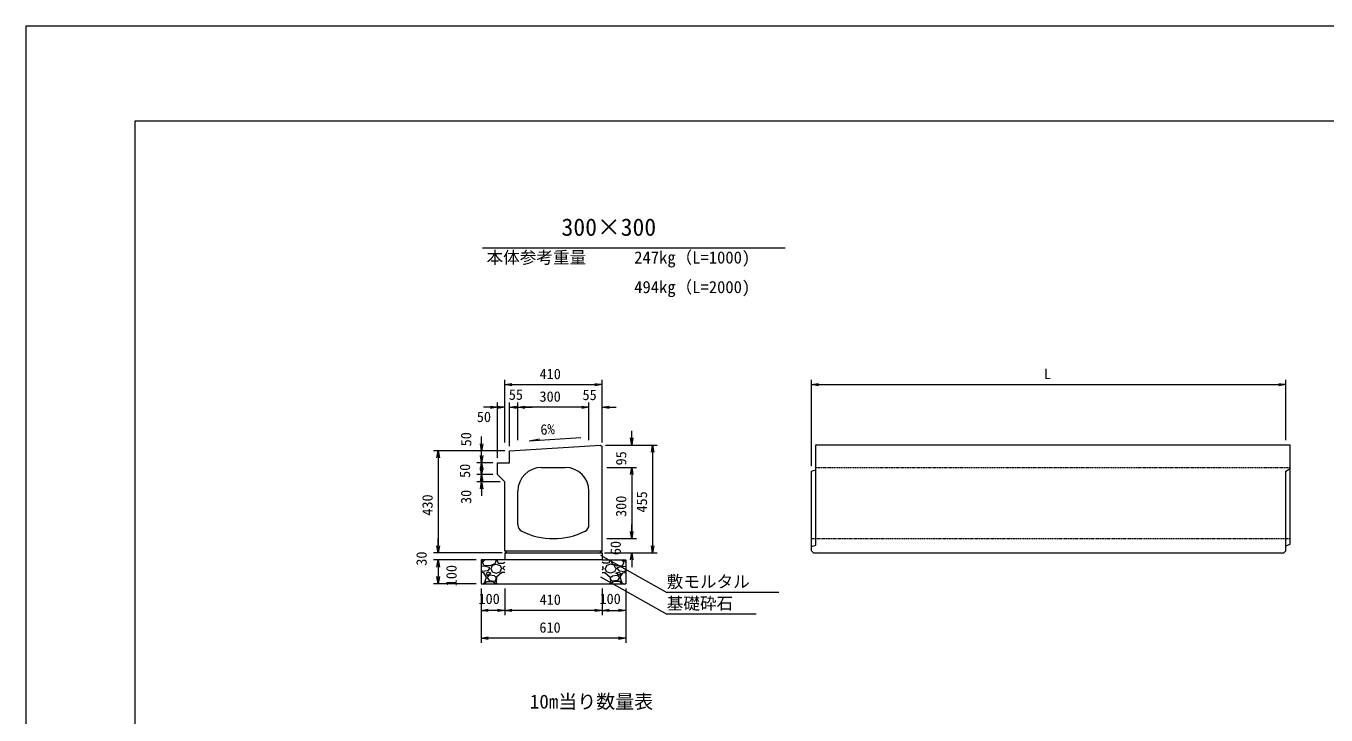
# Model space of a CAD drawing. Units: millimetres, scale not verified. Extents: x 0 to 84100, y 0 to 59400.
# Drawn here: x 0 to 27398, y 44877 to 59400 of the extents above; entities that cross this region are included whole.
import ezdxf
from ezdxf.enums import TextEntityAlignment as Align

# ---------------------------------------------------------------- set-up
doc = ezdxf.new("R2010")
doc.units = ezdxf.units.MM
doc.header["$LTSCALE"] = 100
doc.linetypes.add('USER1', pattern=[0.375, 0.25, -0.125])
for name, color, linetype, lineweight in [('0_2', 7, 'Continuous', 18), ('D-STR-DIM（寸法）', 7, 'Continuous', 18), ('D-STR-HTXT（旗揚げ）', 7, 'Continuous', 18), ('D-STR-STRn（構造物）', 7, 'Continuous', 18), ('D-STR（構造物外形線）', 1, 'Continuous', 18), ('D-TTL(外枠）', 2, 'Continuous', 18), ('DEFPOINTS_3', 8, 'Continuous', 18)]:
    doc.layers.add(name, color=color, linetype=linetype, lineweight=lineweight)
for name, color, linetype in [('D-MTR-TXT(文字列）', 7, 'Continuous'), ('D-MTR（材料表タイトル）', 7, 'Continuous'), ('D-STR-TXT（文字）', 7, 'Continuous'), ('D-TTL-TXT（文字）', 7, 'Continuous')]:
    doc.layers.add(name, color=color, linetype=linetype)
doc.styles.add('ＭＳ ゴシック', font='')
doc.styles.get('ＭＳ ゴシック').set_extended_font_data('MS Gothic')

msp = doc.modelspace()

# ---------------------------------------------------------------- linework, layer by layer
at = {"layer": '0_2'}
for p, q in [((10090.2, 51840.5), (10240.2, 51865.5)), ((10240.2, 51815.5), (10090.2, 51840.5)), ((10090.2, 51840.5), (10240.2, 51840.5)), ((11990.2, 51865.5), (12140.2, 51840.5)), ((12140.2, 51840.5), (11990.2, 51815.5)), ((12140.2, 51840.5), (11990.2, 51840.5)), ((16554.7, 51840.5), (16704.7, 51865.5)), ((16704.7, 51815.5), (16554.7, 51840.5)), ((16554.7, 51840.5), (16704.7, 51840.5)), ((26404.7, 51865.5), (26554.7, 51840.5)), ((26554.7, 51840.5), (26404.7, 51815.5)), ((26554.7, 51840.5), (26404.7, 51840.5)), ((9790.2, 51389.4), (9940.2, 51364.4)), ((9940.2, 51364.4), (9790.2, 51339.4)), ((9940.2, 51364.4), (9790.2, 51364.4)), ((9940.2, 51389.4), (10090.2, 51364.4)), ((10090.2, 51364.4), (9940.2, 51339.4)), ((10090.2, 51364.4), (9940.2, 51364.4)), ((10190.2, 51364.4), (10340.2, 51389.4)), ((10340.2, 51339.4), (10190.2, 51364.4)), ((10190.2, 51364.4), (10340.2, 51364.4)), ((10365.2, 51364.4), (10515.2, 51389.4)), ((10365.2, 51364.4), (10515.2, 51389.4)), ((10515.2, 51339.4), (10365.2, 51364.4)), ((10365.2, 51364.4), (10515.2, 51364.4)), ((10515.2, 51339.4), (10365.2, 51364.4)), ((10365.2, 51364.4), (10515.2, 51364.4)), ((11715.2, 51389.4), (11865.2, 51364.4)), ((11715.2, 51389.4), (11865.2, 51364.4)), ((11865.2, 51364.4), (11715.2, 51339.4)), ((11865.2, 51364.4), (11715.2, 51364.4)), ((11865.2, 51364.4), (11715.2, 51339.4)), ((11865.2, 51364.4), (11715.2, 51364.4)), ((12140.2, 51364.4), (12290.2, 51389.4)), ((12290.2, 51339.4), (12140.2, 51364.4)), ((12140.2, 51364.4), (12290.2, 51364.4)), ((12767.7, 50567.8), (12742.7, 50717.8)), ((12792.7, 50717.8), (12767.7, 50567.8)), ((12767.7, 50567.8), (12767.7, 50717.8)), ((8661.4, 50294.7), (8686.4, 50444.7)), ((8686.4, 50444.7), (8711.4, 50294.7)), ((8686.4, 50444.7), (8686.4, 50294.7)), ((9601.2, 50444.7), (9576.2, 50594.7)), ((9626.2, 50594.7), (9601.2, 50444.7)), ((9601.2, 50444.7), (9601.2, 50594.7)), ((13180, 50417.8), (13205, 50567.8)), ((13205, 50567.8), (13230, 50417.8)), ((13205, 50567.8), (13205, 50417.8)), ((9601.2, 50194.7), (9576.2, 50344.7)), ((9576.2, 50044.7), (9601.2, 50194.7)), ((9626.2, 50344.7), (9601.2, 50194.7)), ((9601.2, 50194.7), (9601.2, 50344.7)), ((9601.2, 50194.7), (9626.2, 50044.7)), ((9601.2, 50194.7), (9601.2, 50044.7)), ((9601.2, 49944.7), (9576.2, 50094.7)), ((9576.2, 49794.7), (9601.2, 49944.7)), ((9626.2, 50094.7), (9601.2, 49944.7)), ((9601.2, 49944.7), (9601.2, 50094.7)), ((9601.2, 49944.7), (9626.2, 49794.7)), ((9601.2, 49944.7), (9601.2, 49794.7)), ((12742.7, 49944.7), (12767.7, 50094.7)), ((12742.7, 49944.7), (12767.7, 50094.7)), ((12767.7, 50094.7), (12792.7, 49944.7)), ((12767.7, 50094.7), (12767.7, 49944.7)), ((12767.7, 50094.7), (12792.7, 49944.7)), ((12767.7, 50094.7), (12767.7, 49944.7)), ((9576.2, 49644.7), (9601.2, 49794.7)), ((9601.2, 49794.7), (9626.2, 49644.7)), ((9601.2, 49794.7), (9601.2, 49644.7)), ((12767.7, 48594.7), (12742.7, 48744.7)), ((12767.7, 48594.7), (12742.7, 48744.7)), ((12792.7, 48744.7), (12767.7, 48594.7)), ((12767.7, 48594.7), (12767.7, 48744.7)), ((12792.7, 48744.7), (12767.7, 48594.7)), ((12767.7, 48594.7), (12767.7, 48744.7)), ((8686.4, 48294.7), (8661.4, 48444.7)), ((8686.4, 48294.7), (8661.4, 48444.7)), ((8711.4, 48444.7), (8686.4, 48294.7)), ((8686.4, 48294.7), (8686.4, 48444.7)), ((8711.4, 48444.7), (8686.4, 48294.7)), ((8686.4, 48294.7), (8686.4, 48444.7)), ((12742.7, 48144.7), (12767.7, 48294.7)), ((12767.7, 48294.7), (12792.7, 48144.7)), ((12767.7, 48294.7), (12767.7, 48144.7)), ((13205, 48294.7), (13180, 48444.7)), ((13230, 48444.7), (13205, 48294.7)), ((13205, 48294.7), (13205, 48444.7)), ((8661.4, 47994.7), (8686.4, 48144.7)), ((8661.4, 47994.7), (8686.4, 48144.7)), ((8686.4, 48144.7), (8711.4, 47994.7)), ((8686.4, 48144.7), (8686.4, 47994.7)), ((8686.4, 48144.7), (8711.4, 47994.7)), ((8686.4, 48144.7), (8686.4, 47994.7)), ((8686.4, 47644.7), (8661.4, 47794.7)), ((8711.4, 47794.7), (8686.4, 47644.7)), ((8686.4, 47644.7), (8686.4, 47794.7)), ((9590.2, 47083.5), (9740.2, 47108.5)), ((9740.2, 47058.5), (9590.2, 47083.5)), ((9590.2, 47083.5), (9740.2, 47083.5)), ((9940.2, 47108.5), (10090.2, 47083.5)), ((10090.2, 47083.5), (9940.2, 47058.5)), ((10090.2, 47083.5), (9940.2, 47083.5)), ((10090.2, 47083.5), (10240.2, 47108.5)), ((10240.2, 47058.5), (10090.2, 47083.5)), ((10090.2, 47083.5), (10240.2, 47083.5)), ((11990.2, 47108.5), (12140.2, 47083.5)), ((12140.2, 47083.5), (11990.2, 47058.5)), ((12140.2, 47083.5), (11990.2, 47083.5)), ((12140.2, 47083.5), (12290.2, 47108.5)), ((12290.2, 47058.5), (12140.2, 47083.5)), ((12140.2, 47083.5), (12290.2, 47083.5)), ((12490.2, 47108.5), (12640.2, 47083.5)), ((12640.2, 47083.5), (12490.2, 47058.5)), ((12640.2, 47083.5), (12490.2, 47083.5)), ((9590.2, 46496.9), (9740.2, 46521.9)), ((9740.2, 46471.9), (9590.2, 46496.9)), ((9590.2, 46496.9), (9740.2, 46496.9)), ((12490.2, 46521.9), (12640.2, 46496.9)), ((12640.2, 46496.9), (12490.2, 46471.9)), ((12640.2, 46496.9), (12490.2, 46496.9))]:
    msp.add_line(p, q, dxfattribs=at)
at = {"layer": 'D-STR-DIM（寸法）'}
for p, q in [((10090.2, 50622.8), (10090.2, 51940.5)), ((10240.2, 51840.5), (11990.2, 51840.5)), ((12140.2, 50622.8), (12140.2, 51940.5)), ((16554.7, 50119.7), (16554.7, 51940.5)), ((16704.7, 51840.5), (26404.7, 51840.5)), ((26554.7, 50669.7), (26554.7, 51940.5)), ((9790.2, 51364.4), (9640.2, 51364.4)), ((9940.2, 51364.4), (9790.2, 51364.4)), ((9940.2, 50294.7), (9940.2, 51464.4)), ((10090.2, 50622.8), (10090.2, 51464.4)), ((10190.2, 50544.7), (10190.2, 51464.4)), ((10340.2, 51364.4), (10490.2, 51364.4)), ((10365.2, 50667.8), (10365.2, 51464.4)), ((10365.2, 50667.8), (10365.2, 51464.4)), ((10515.2, 51364.4), (10665.2, 51364.4)), ((11715.2, 51364.4), (10515.2, 51364.4)), ((11715.2, 51364.4), (11565.2, 51364.4)), ((11865.2, 50667.8), (11865.2, 51464.4)), ((11865.2, 50667.8), (11865.2, 51464.4)), ((12140.2, 50622.8), (12140.2, 51464.4)), ((12290.2, 51364.4), (12440.2, 51364.4)), ((9601.2, 50594.7), (9601.2, 50744.7)), ((10606.5, 50654.9), (11693.8, 50723.7)), ((10606.5, 50654.9), (10819.4, 50696.5)), ((12767.7, 50717.8), (12767.7, 50867.8)), ((10090.2, 50444.7), (8586.4, 50444.7)), ((10090.2, 50444.7), (9501.2, 50444.7)), ((9601.2, 50344.7), (9601.2, 50494.7)), ((12210.2, 50567.8), (12867.7, 50567.8)), ((12210.2, 50567.8), (13305, 50567.8)), ((13205, 50417.8), (13205, 48444.7)), ((8686.4, 50294.7), (8686.4, 48444.7)), ((9840.2, 50194.7), (9501.2, 50194.7)), ((9840.2, 50194.7), (9501.2, 50194.7)), ((9601.2, 50094.7), (9601.2, 50244.7)), ((9840.2, 49944.7), (9501.2, 49944.7)), ((9840.2, 49944.7), (9501.2, 49944.7)), ((9601.2, 50044.7), (9601.2, 49894.7)), ((12240.2, 50094.7), (12867.7, 50094.7)), ((12240.2, 50094.7), (12867.7, 50094.7)), ((12767.7, 49944.7), (12767.7, 48744.7)), ((12767.7, 49944.7), (12767.7, 49794.7)), ((9990.2, 49794.7), (9501.2, 49794.7)), ((9601.2, 49794.7), (9601.2, 49644.7)), ((9601.2, 49644.7), (9601.2, 49494.7)), ((12767.7, 48744.7), (12767.7, 48894.7)), ((8686.4, 48444.7), (8686.4, 48594.7)), ((12240.2, 48594.7), (12867.7, 48594.7)), ((12240.2, 48594.7), (12867.7, 48594.7)), ((10035.2, 48294.7), (8586.4, 48294.7)), ((9990.2, 48294.7), (8586.4, 48294.7)), ((12195.2, 48294.7), (12867.7, 48294.7)), ((12210.2, 48294.7), (13305, 48294.7)), ((9490.2, 48144.7), (8586.4, 48144.7)), ((9490.2, 48144.7), (8586.4, 48144.7)), ((8686.4, 47994.7), (8686.4, 47794.7)), ((8686.4, 47994.7), (8686.4, 47844.7)), ((12767.7, 48144.7), (12767.7, 47994.7)), ((9490.2, 47644.7), (8586.4, 47644.7)), ((9590.2, 47544.7), (9590.2, 46396.9)), ((9590.2, 47544.7), (9590.2, 46983.5)), ((10090.2, 47544.7), (10090.2, 46983.5)), ((10090.2, 47544.7), (10090.2, 46983.5)), ((12140.2, 47544.7), (12140.2, 46983.5)), ((12140.2, 47544.7), (12140.2, 46983.5)), ((12640.2, 47546.3), (12640.2, 46396.9)), ((12640.2, 47544.7), (12640.2, 46983.5)), ((9940.2, 47083.5), (9740.2, 47083.5)), ((11990.2, 47083.5), (10240.2, 47083.5)), ((12290.2, 47083.5), (12490.2, 47083.5)), ((12490.2, 46496.9), (9740.2, 46496.9))]:
    msp.add_line(p, q, dxfattribs=at)
at = {"layer": 'D-STR-HTXT（旗揚げ）'}
for p, q in [((9623.5, 54723), (16001.8, 54723)), ((12107.7, 48249.6), (13503.9, 47458.4)), ((12107.7, 47790.5), (13503.9, 46999.3)), ((15863.7, 47458.4), (13503.9, 47458.4)), ((15390.2, 46999.3), (13503.9, 46999.3))]:
    msp.add_line(p, q, dxfattribs=at)
at = {"layer": 'D-STR-STRn（構造物）'}
for p, q in [((10090.2, 48294.7), (10090.2, 48144.7)), ((12140.2, 48294.7), (12140.2, 48144.7)), ((10090.2, 48144.7), (9590.2, 48144.7)), ((9590.2, 48144.7), (9590.2, 47644.7)), ((9590.2, 48101.2), (9646.4, 48144.7)), ((9666.5, 48013.9), (9590.2, 48005.8)), ((9621, 48089.5), (9670.7, 48144.7)), ((9657, 48029.2), (9622, 48089.2)), ((9780.7, 48020.5), (9655.7, 48030.5)), ((9765.8, 47989.7), (9665.8, 48014.7)), ((9771, 47964.5), (9726, 47914.5)), ((9771.1, 47964.1), (9766.1, 47989.1)), ((9886.3, 48074.1), (9781.3, 48019.1)), ((9795.6, 47964.6), (9825.6, 47894.6)), ((9800.9, 47964.4), (9830.9, 48034.4)), ((9831.1, 48034.4), (9911.1, 48059.4)), ((9906.2, 48144.4), (9886.2, 48074.4)), ((9910.9, 48059.4), (9990.9, 48029.4)), ((9923.2, 48144.7), (9950.2, 48080.6)), ((9950.7, 48079.2), (10055.7, 48074.2)), ((9991.1, 48029.3), (10021.1, 47964.3)), ((9995.9, 47894.7), (10020.9, 47964.7)), ((10055.9, 47964.6), (10070.9, 48004.6)), ((10090.2, 47928.7), (10055.9, 47966.1)), ((10056.1, 48074.8), (10090.2, 48101.2)), ((10090.2, 48005.8), (10071.5, 48003.9)), ((12140.2, 48144.7), (10090.2, 48144.7)), ((12140.2, 48144.7), (12640.2, 48144.7)), ((12174.3, 48074.8), (12140.2, 48101.2)), ((12140.2, 48005.8), (12158.9, 48003.9)), ((12140.2, 47928.7), (12174.4, 47966.1)), ((12174.4, 47964.6), (12159.4, 48004.6)), ((12279.6, 48079.2), (12174.6, 48074.2)), ((12239.2, 48029.3), (12209.2, 47964.3)), ((12234.4, 47894.7), (12209.4, 47964.7)), ((12319.5, 48059.4), (12239.5, 48029.4)), ((12307.1, 48144.7), (12280.1, 48080.6)), ((12399.2, 48034.4), (12319.2, 48059.4)), ((12324.1, 48144.4), (12344.1, 48074.4)), ((12344, 48074.1), (12449, 48019.1)), ((12429.4, 47964.4), (12399.4, 48034.4)), ((12434.7, 47964.6), (12404.7, 47894.6)), ((12449.6, 48020.5), (12574.6, 48030.5)), ((12459.2, 47964.1), (12464.2, 47989.1)), ((12459.3, 47964.5), (12504.3, 47914.5)), ((12464.5, 47989.7), (12564.5, 48014.7)), ((12609.3, 48089.5), (12559.6, 48144.7)), ((12563.9, 48013.9), (12640.2, 48005.8)), ((12573.3, 48029.2), (12608.3, 48089.2)), ((12640.2, 48101.2), (12583.9, 48144.7)), ((12640.2, 48144.7), (12640.2, 47644.7)), ((9610.9, 47906.1), (9590.2, 47928.7)), ((9651.2, 47873.9), (9590.2, 47879)), ((9725.7, 47914.8), (9610.7, 47904.8)), ((9707.1, 47784.7), (9652.1, 47874.7)), ((9666.1, 47659.3), (9706.1, 47784.3)), ((9670.7, 47644.7), (9711, 47689.5)), ((9700.8, 47869.5), (9720.8, 47819.5)), ((9736, 47884.3), (9701, 47869.3)), ((9711, 47689.5), (9841, 47689.5)), ((9720.9, 47819.6), (9795.9, 47864.6)), ((9720.9, 47774.6), (9760.9, 47714.6)), ((9771, 47824.4), (9721, 47774.4)), ((9796.2, 47864.5), (9736.2, 47884.5)), ((9761.2, 47714.2), (9886.2, 47699.2)), ((9871.6, 47809.7), (9771.6, 47824.7)), ((9825.6, 47894.1), (9910.6, 47869.1)), ((9840.9, 47690.6), (9905.9, 47645.6)), ((9912.1, 47773.4), (9872.1, 47808.4)), ((9886.2, 47699.5), (9911.2, 47744.5)), ((9910.2, 47675.6), (9923.2, 47644.7)), ((9915.8, 47779.7), (9910.8, 47674.7)), ((9911, 47744.5), (9911, 47774.5)), ((9911.3, 47869.2), (9996.3, 47894.2)), ((10031.1, 47884.4), (9916.1, 47779.4)), ((10090.2, 47879), (10031.2, 47883.9)), ((12140.2, 47879), (12199.1, 47883.9)), ((12199.2, 47884.4), (12314.2, 47779.4)), ((12319, 47869.2), (12234, 47894.2)), ((12320.1, 47675.6), (12307.1, 47644.7)), ((12314.5, 47779.7), (12319.5, 47674.7)), ((12318.2, 47773.4), (12358.2, 47808.4)), ((12344.1, 47699.5), (12319.1, 47744.5)), ((12319.3, 47744.5), (12319.3, 47774.5)), ((12404.7, 47894.1), (12319.7, 47869.1)), ((12389.4, 47690.6), (12324.4, 47645.6)), ((12469.1, 47714.2), (12344.1, 47699.2)), ((12358.7, 47809.7), (12458.7, 47824.7)), ((12519.3, 47689.5), (12389.3, 47689.5)), ((12434.1, 47864.5), (12494.1, 47884.5)), ((12509.5, 47819.6), (12434.5, 47864.6)), ((12459.3, 47824.4), (12509.3, 47774.4)), ((12509.5, 47774.6), (12469.5, 47714.6)), ((12494.3, 47884.3), (12529.4, 47869.3)), ((12504.6, 47914.8), (12619.6, 47904.8)), ((12529.5, 47869.5), (12509.5, 47819.5)), ((12559.6, 47644.7), (12519.3, 47689.5)), ((12523.2, 47784.7), (12578.2, 47874.7)), ((12564.2, 47659.3), (12524.2, 47784.3)), ((12579.1, 47873.9), (12640.2, 47879)), ((12619.4, 47906.1), (12640.2, 47928.7)), ((9590.2, 47644.7), (12640.2, 47644.7)), ((9646.5, 47644.7), (9666.1, 47659.8)), ((12583.9, 47644.7), (12564.3, 47659.8))]:
    msp.add_line(p, q, dxfattribs=at)
at = {"layer": 'D-STR（構造物外形線）'}
for p, q in [((10190.2, 50444.7), (12110.2, 50567.8)), ((10190.2, 50194.7), (10190.2, 50444.7)), ((12110.2, 50567.8), (12140.2, 50539.7)), ((12140.2, 48339.7), (12140.2, 50539.7)), ((16644.7, 50569.7), (26644.7, 50569.7)), ((16644.7, 48459.7), (16644.7, 50569.7)), ((26644.7, 48474.7), (26644.7, 50569.7)), ((9940.2, 50194.7), (10190.2, 50194.7)), ((9940.2, 49944.7), (9940.2, 50194.7)), ((9940.2, 49944.7), (10090.2, 49794.7)), ((10865.2, 50094.7), (11365.2, 50094.7)), ((16554.7, 50019.7), (16644.7, 50044.7)), ((16554.7, 48339.7), (16554.7, 50019.7)), ((26554.7, 50019.7), (26644.7, 50069.7)), ((26554.7, 48339.7), (26554.7, 50019.7)), ((10090.2, 48339.7), (10090.2, 49794.7)), ((10365.2, 48885.3), (10365.2, 49594.7)), ((11865.2, 48885.3), (11865.2, 49594.7)), ((10090.2, 48339.7), (12140.2, 48339.7)), ((10090.2, 48339.7), (10135.2, 48294.7)), ((10090.2, 48294.7), (12140.2, 48294.7)), ((10135.2, 48294.7), (12095.2, 48294.7)), ((12095.2, 48294.7), (12140.2, 48339.7)), ((16554.7, 48429.7), (16644.7, 48459.7)), ((16554.7, 48339.7), (16599.7, 48294.7)), ((16599.7, 48294.7), (26509.7, 48294.7)), ((26509.7, 48294.7), (26554.7, 48339.7)), ((26554.7, 48444.7), (26644.7, 48474.7))]:
    msp.add_line(p, q, dxfattribs=at)
at = {"layer": 'D-STR（構造物外形線）', "linetype": 'USER1'}
for p, q in [((16644.7, 50094.7), (26644.7, 50094.7)), ((16554.7, 48594.7), (26644.7, 48594.7))]:
    msp.add_line(p, q, dxfattribs=at)
at = {"layer": 'D-STR（構造物外形線）'}
for centre, radius, start, end in [((10865.2, 49594.7), 500, 90, 180), ((11365.2, 49594.7), 500, 0, 90), ((10515.2, 48885.3), 150, 180, 243.61261), ((11715.2, 48885.3), 150, 296.38739, 0), ((11115.2, 50094.7), 1500, 243.61226, 296.38774)]:
    msp.add_arc(centre, radius, start, end, dxfattribs=at)
at = {"layer": 'D-TTL(外枠）'}
for p, q in [((2300, 57400), (81800, 57400)), ((2300, 2000), (2300, 57400))]:
    msp.add_line(p, q, dxfattribs=at)
at = {"layer": 'DEFPOINTS_3'}
for p, q in [((0, 59400), (84100, 59400)), ((0, 0), (0, 59400))]:
    msp.add_line(p, q, dxfattribs=at)

# ---------------------------------------------------------------- texts
at = {"layer": 'D-MTR-TXT(文字列）', "style": 'ＭＳ ゴシック'}
for s, p in [('本体参考重量', (9706.5, 54316.3)), ('247kg（L=1000)', (12818.5, 54316.3)), ('494kg（L=2000)', (12818.5, 53692.2))]:
    msp.add_text(s, height=256.6, dxfattribs=at).set_placement(p, align=Align.BOTTOM_LEFT)
at = {"layer": 'D-MTR（材料表タイトル）', "style": 'ＭＳ ゴシック'}
msp.add_text('10m当り数量表', height=293.3, dxfattribs=at).set_placement((10619.8, 44926.2), align=Align.BOTTOM_LEFT)
at = {"layer": 'D-STR-DIM（寸法）', "style": 'ＭＳ ゴシック'}
for s, p in [('410', (10824.3, 51890.5)), ('L', (21455.7, 51890.5)), ('55', (10175.2, 51454.3)), ('300', (10822, 51414.4)), ('55', (11728.6, 51448.9)), ('50', (9501, 50985.8)), ('100', (9536.4, 47149.9)), ('410', (10824.3, 47133.5)), ('100', (12086.4, 47149.9)), ('610', (10819.7, 46546.9))]:
    msp.add_text(s, height=219.9, dxfattribs=at).set_placement(p, align=Align.BOTTOM_LEFT)
for s, p in [('50', (9451.2, 50539.9)), ('95', (12718.5, 50137.8)), ('50', (9426.2, 49874)), ('30', (9451.2, 49324.5)), ('430', (8636.4, 49078.8)), ('300', (12717.7, 49051.5)), ('455', (13155, 49144.2)), ('60', (12602.3, 48246.7)), ('30', (8511.4, 48024)), ('100', (9141.4, 47590.9))]:
    msp.add_text(s, height=219.9, rotation=90, dxfattribs=at).set_placement(p, align=Align.BOTTOM_LEFT)
at = {"layer": 'D-STR-TXT（文字）', "style": 'ＭＳ ゴシック'}
msp.add_text('6%', height=219.9, rotation=3.62, dxfattribs=at).set_placement((10852.2, 50715.3), align=Align.BOTTOM_LEFT)
for s, p in [('敷モルタル', (13503.9, 47483.4)), ('基礎砕石', (13503.9, 47024.3))]:
    msp.add_text(s, height=256.6, dxfattribs=at).set_placement(p, align=Align.BOTTOM_LEFT)
at = {"layer": 'D-TTL-TXT（文字）', "style": 'ＭＳ ゴシック'}
msp.add_text('300×300', height=366.6, dxfattribs=at).set_placement((11286.1, 54867.8), align=Align.BOTTOM_LEFT)

doc.saveas('drawing.dxf')
